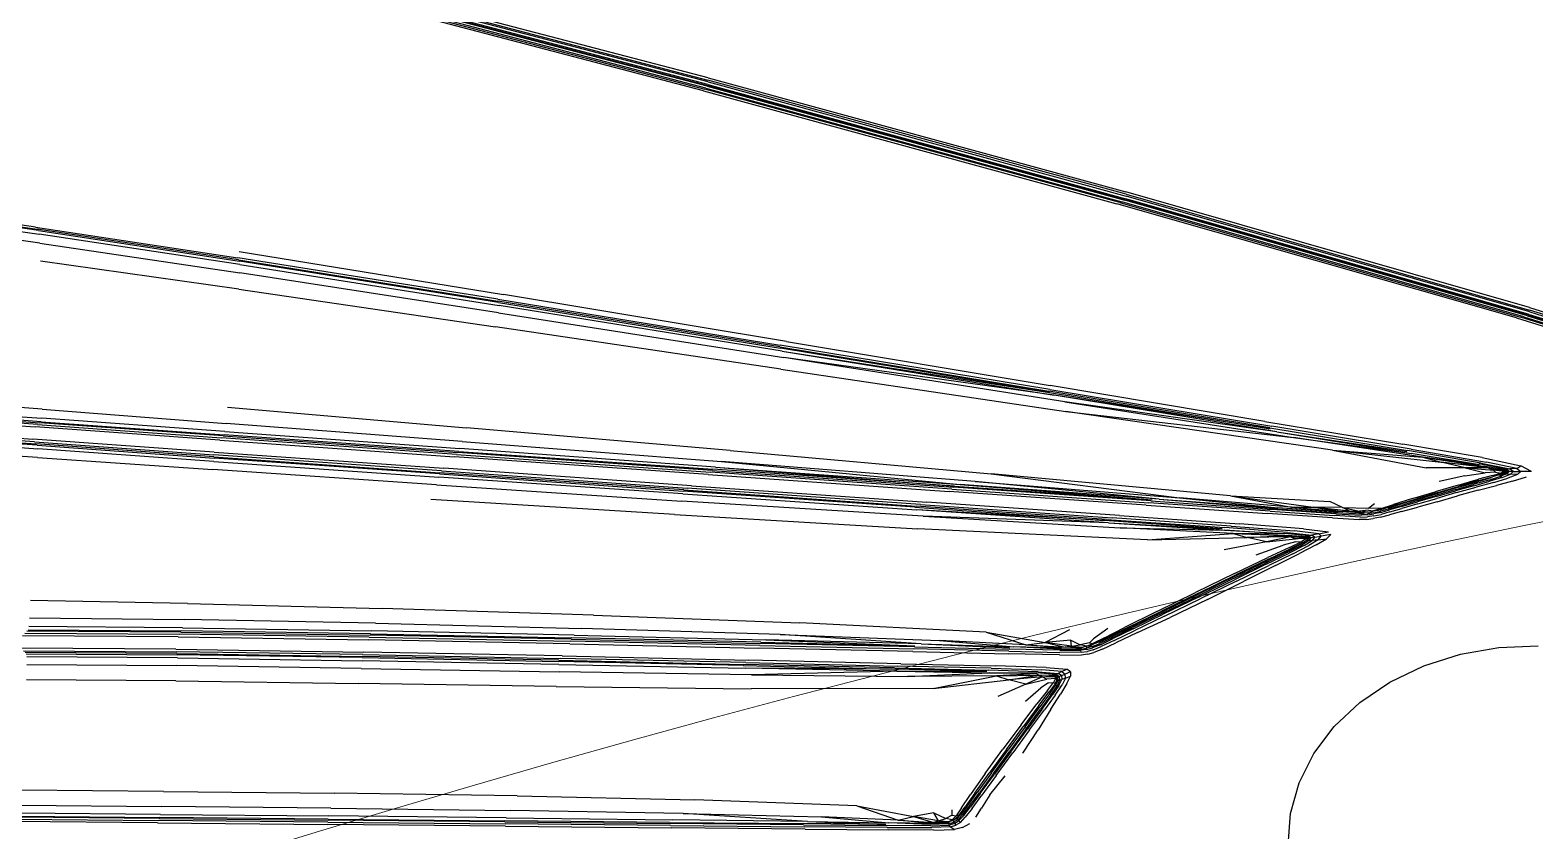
# Model space of a CAD drawing. Extents: x 526875 to 527530, y 3493038 to 3493574.
# Drawn here: x 527111.441 to 527113.572, y 3493324.211 to 3493325.345 of the extents above; entities that cross this region are included whole.
import ezdxf

# ---------------------------------------------------------------- set-up
doc = ezdxf.new("R2010")
doc.units = 0
doc.header["$LTSCALE"] = 2
doc.layers.get('0').update_dxf_attribs({"linetype": 'CONTINUOUS'})
doc.layers.add('L-WATER水景', color=5, linetype='CONTINUOUS')
doc.layers.add('W-_BOLLARD系船栓', color=4, linetype='CONTINUOUS')

# ---------------------------------------------------------------- blocks, each defined once
blk = doc.blocks.new('$matou$00000056')
at = {"color": 0, "linetype": 'Continuous'}
for p, q in [((-4699.3, -8.6, 0), (-4701.2, -45.9, 0)), ((-4391.8, -25.7, 0), (-4398.5, -30.6, 0)), ((-4391.8, -25.7, 0), (-4384.2, -23.3, 0)), ((-4389.6, -31.7, 0), (-4385.3, -28.4, 0)), ((-4380.3, -26.4, 0), (-4385.3, -28.4, 0)), ((-4384.1, -30.6, 0), (-4385.3, -28.4, 0)), ((-4364.5, -22.4, 0), (-4384.2, -23.3, 0)), ((-4380.3, -26.4, 0), (-4384.2, -23.3, 0)), ((-4380.3, -26.4, 0), (-4362.7, -25.4, 0)), ((-4380.3, -26.4, 0), (-4379.1, -28.6, 0)), ((-4361.6, -27.6, 0), (-4379.1, -28.6, 0)), ((-4364.5, -22.4, 0), (-4321.7, -22.1, 0)), ((-4320.6, -25, 0), (-4362.7, -25.4, 0)), ((-4361.6, -27.6, 0), (-4319.7, -27.3, 0)), ((-4243.1, -22.1, 0), (-4321.7, -22.1, 0)), ((-4320.6, -25, 0), (-4242.2, -25, 0)), ((-4241.5, -27.3, 0), (-4319.7, -27.3, 0)), ((-4243.1, -22.1, 0), (-4116.5, -22.1, 0)), ((-4115.8, -25, 0), (-4242.2, -25, 0)), ((-4241.5, -27.3, 0), (-4115.2, -27.3, 0)), ((-3960.1, -22.1, 0), (-4116.5, -22.1, 0)), ((-4115.8, -25, 0), (-3959.6, -25, 0)), ((-3959.3, -27.3, 0), (-4115.2, -27.3, 0)), ((-3960.1, -22.1, 0), (-3792.3, -22.1, 0)), ((-3792.4, -25, 0), (-3959.6, -25, 0)), ((-3959.3, -27.3, 0), (-3792.5, -27.3, 0)), ((-3633.2, -27.3, 0), (-3792.5, -27.3, 0)), ((-3792.4, -25, 0), (-3632.4, -25, 0)), ((-3631.5, -22.1, 0), (-3792.3, -22.1, 0)), ((-3633.2, -27.3, 0), (-3499.9, -27.3, 0)), ((-3498.1, -25, 0), (-3632.4, -25, 0)), ((-3631.5, -22.1, 0), (-3496.2, -22.1, 0)), ((-4404.2, -38.1, 0), (-4409.3, -48.7, 0)), ((-4400.6, -48.3, 0), (-4394.2, -37.9, 0)), ((-4392.9, -39.9, 0), (-4399.1, -50.2, 0)), ((-4398.2, -51.3, 0), (-4392, -41.1, 0)), ((-4396.3, -51.3, 0), (-4390.4, -41.4, 0)), ((-4389.6, -31.7, 0), (-4394.2, -37.9, 0)), ((-4388.6, -40.8, 0), (-4394.1, -50.4, 0)), ((-4392.9, -39.9, 0), (-4388.2, -33.9, 0)), ((-4387.5, -35.1, 0), (-4392, -41.1, 0)), ((-4391.3, -41.5, 0), (-4392, -41.1, 0)), ((-4391.3, -41.5, 0), (-4390.4, -41.4, 0)), ((-4390.5, -49, 0), (-4385.5, -39.6, 0)), ((-4386.2, -36, 0), (-4390.4, -41.4, 0)), ((-4388.6, -40.8, 0), (-4390.4, -41.4, 0)), ((-4389.6, -31.7, 0), (-4388.2, -33.9, 0)), ((-4388.6, -40.8, 0), (-4384.8, -35.8, 0)), ((-4388.6, -40.8, 0), (-4385.5, -39.6, 0)), ((-4384.1, -30.6, 0), (-4388.2, -33.9, 0)), ((-4387.5, -35.1, 0), (-4388.2, -33.9, 0)), ((-4387.5, -35.1, 0), (-4383.4, -31.9, 0)), ((-4387.5, -35.1, 0), (-4386.9, -35.7, 0)), ((-4386.2, -36, 0), (-4386.9, -35.7, 0)), ((-4386.2, -36, 0), (-4384.8, -35.8, 0)), ((-4381.9, -34.9, 0), (-4385.5, -39.6, 0)), ((-4381.7, -40.3, 0), (-4385.5, -39.6, 0)), ((-4382.4, -33.9, 0), (-4384.8, -35.8, 0)), ((-4381.9, -34.9, 0), (-4384.8, -35.8, 0)), ((-4384.1, -30.6, 0), (-4379.1, -28.6, 0)), ((-4384.1, -30.6, 0), (-4383.4, -31.9, 0)), ((-4378.5, -29.9, 0), (-4383.4, -31.9, 0)), ((-4383, -32.7, 0), (-4383.4, -31.9, 0)), ((-4383, -32.7, 0), (-4382.7, -33.3, 0)), ((-4382.4, -33.9, 0), (-4379.6, -32.8, 0)), ((-4381.9, -34.9, 0), (-4379.6, -32.8, 0)), ((-4381.9, -34.9, 0), (-4375.8, -36.2, 0)), ((-4381.7, -40.3, 0), (-4381.9, -46.5, 0)), ((-4381.7, -40.3, 0), (-4375.8, -36.2, 0)), ((-4378.6, -31.6, 0), (-4379.6, -32.8, 0)), ((-4369.1, -33.5, 0), (-4379.6, -32.8, 0)), ((-4378.5, -29.9, 0), (-4379.1, -28.6, 0)), ((-4378.6, -31.6, 0), (-4378.4, -30.8, 0)), ((-4378.6, -31.6, 0), (-4364.5, -31.5, 0)), ((-4369.1, -33.5, 0), (-4378.6, -31.6, 0)), ((-4378.5, -29.9, 0), (-4361.1, -29, 0)), ((-4378.5, -29.9, 0), (-4378.4, -30.8, 0)), ((-4361.8, -30.1, 0), (-4378.4, -30.8, 0)), ((-4378.4, -30.8, 0), (-4364.5, -31.5, 0)), ((-4369.1, -33.5, 0), (-4375.8, -36.2, 0)), ((-4364.4, -42.7, 0), (-4375.8, -36.2, 0)), ((-4369.1, -33.5, 0), (-4364.5, -31.5, 0)), ((-4369.1, -33.5, 0), (-4345.2, -38.2, 0)), ((-4369.1, -33.5, 0), (-4364.4, -42.7, 0)), ((-4361.8, -30.1, 0), (-4364.5, -31.5, 0)), ((-4330.9, -33.8, 0), (-4364.5, -31.5, 0)), ((-4345.2, -38.2, 0), (-4364.5, -31.5, 0)), ((-4364.4, -42.7, 0), (-4345.2, -38.2, 0)), ((-4361.8, -30.1, 0), (-4322.1, -30.4, 0)), ((-4361.8, -30.1, 0), (-4330.9, -33.8, 0)), ((-4361.1, -29, 0), (-4322.1, -30.4, 0)), ((-4330.9, -33.8, 0), (-4345.2, -38.2, 0)), ((-4291.6, -50.2, 0), (-4345.2, -38.2, 0)), ((-4330.9, -33.8, 0), (-4258.4, -36.9, 0)), ((-4291.6, -50.2, 0), (-4330.9, -33.8, 0)), ((-4245.4, -31.2, 0), (-4322.1, -30.4, 0)), ((-4258.4, -36.9, 0), (-4322.1, -30.4, 0)), ((-4319.3, -28.6, 0), (-4241.2, -28.6, 0)), ((-4245.4, -31.2, 0), (-4319.3, -28.6, 0)), ((-4127.9, -39.3, 0), (-4258.4, -36.9, 0)), ((-4245.4, -31.2, 0), (-4118.2, -31.7, 0)), ((-4245.4, -31.2, 0), (-4127.9, -39.3, 0)), ((-4115, -28.6, 0), (-4241.2, -28.6, 0)), ((-4127.9, -39.3, 0), (-3964.8, -40.8, 0)), ((-3960.7, -32.1, 0), (-4118.2, -31.7, 0)), ((-4115, -28.6, 0), (-3959.3, -28.6, 0)), ((-3795, -41.4, 0), (-3964.8, -40.8, 0)), ((-3960.7, -32.1, 0), (-3793.3, -32.3, 0)), ((-3792.7, -28.6, 0), (-3959.3, -28.6, 0)), ((-3795, -41.4, 0), (-3635.2, -41.4, 0)), ((-3634.3, -32.3, 0), (-3793.3, -32.3, 0)), ((-3792.7, -28.6, 0), (-3633.7, -28.6, 0)), ((-3502.3, -41.4, 0), (-3635.2, -41.4, 0)), ((-3634.3, -32.3, 0), (-3501.7, -32.3, 0)), ((-3501, -28.6, 0), (-3633.7, -28.6, 0)), ((-4701.2, -45.9, 0), (-4709.2, -82.3, 0)), ((-4417.2, -64.5, 0), (-4409.3, -48.7, 0)), ((-4400.6, -48.3, 0), (-4409.8, -64.3, 0)), ((-4408.2, -66, 0), (-4399.1, -50.2, 0)), ((-4398.2, -51.3, 0), (-4407.3, -67.1, 0)), ((-4396.3, -51.3, 0), (-4405.2, -67.2, 0)), ((-4402.9, -66.4, 0), (-4394.1, -50.4, 0)), ((-4390.5, -49, 0), (-4399, -64.9, 0)), ((-4291.6, -50.2, 0), (-4138.8, -55.6, 0)), ((-3970.8, -58, 0), (-4138.8, -55.6, 0)), ((-4417.2, -64.5, 0), (-4431.5, -87.4, 0)), ((-4423.1, -87.6, 0), (-4409.8, -64.3, 0)), ((-4408.2, -66, 0), (-4421.4, -89, 0)), ((-4420.4, -89.9, 0), (-4407.3, -67.1, 0)), ((-4418.6, -90.7, 0), (-4405.2, -67.2, 0)), ((-4402.9, -66.4, 0), (-4416.5, -90.4, 0)), ((-4412.7, -89.6, 0), (-4399, -64.9, 0)), ((-3970.8, -58, 0), (-3798.2, -59.1, 0)), ((-3636.8, -59.3, 0), (-3798.2, -59.1, 0)), ((-3636.8, -59.3, 0), (-3502.8, -59.2, 0)), ((-4709.2, -82.3, 0), (-4722.8, -117.1, 0)), ((-4423.1, -87.6, 0), (-4438.6, -114.5, 0)), ((-4436.6, -115.5, 0), (-4421.4, -89, 0)), ((-4420.4, -89.9, 0), (-4435.6, -116.4, 0)), ((-4418.6, -90.7, 0), (-4434.2, -117.9, 0)), ((-4432.5, -118.4, 0), (-4416.5, -90.4, 0)), ((-4412.7, -89.6, 0), (-4429.2, -118.7, 0)), ((-4722.8, -117.1, 0), (-4741.9, -149.1, 0)), ((-4447.9, -114.3, 0), (-4462.2, -141.9, 0)), ((-4454.2, -141.7, 0), (-4438.6, -114.5, 0)), ((-4436.6, -115.5, 0), (-4452, -142.3, 0)), ((-4450.9, -143.1, 0), (-4435.6, -116.4, 0)), ((-4449.9, -145.2, 0), (-4434.2, -117.9, 0)), ((-4432.5, -118.4, 0), (-4448.7, -146.5, 0)), ((-4446.1, -147.8, 0), (-4429.2, -118.7, 0)), ((-4474.1, -166.5, 0), (-4462.2, -141.9, 0)), ((-4454.2, -141.7, 0), (-4468, -165.7, 0)), ((-4741.9, -149.1, 0), (-4765.8, -177.7, 0)), ((-4465.5, -165.9, 0), (-4452, -142.3, 0)), ((-4450.9, -143.1, 0), (-4464.3, -166.5, 0)), ((-4449.9, -145.2, 0), (-4463.6, -168.9, 0)), ((-4462.7, -170.6, 0), (-4448.7, -146.5, 0)), ((-4446.1, -147.8, 0), (-4460.7, -172.6, 0)), ((-4474.1, -166.5, 0), (-4483, -184.4, 0)), ((-4478, -183.2, 0), (-4468, -165.7, 0)), ((-4465.5, -165.9, 0), (-4475.2, -182.8, 0)), ((-4473.8, -183, 0), (-4464.3, -166.5, 0)), ((-4473, -185.1, 0), (-4463.6, -168.9, 0)), ((-4765.8, -177.7, 0), (-4794, -202.1, 0)), ((-4489, -197, 0), (-4483, -184.4, 0)), ((-4478, -183.2, 0), (-4484.4, -195.3, 0)), ((-4481.3, -194.3, 0), (-4475.2, -182.8, 0)), ((-4473.8, -183, 0), (-4479.8, -194.1, 0)), ((-4462.7, -170.6, 0), (-4472.3, -186.7, 0)), ((-4470.6, -188.6, 0), (-4460.7, -172.6, 0)), ((-4450.2, -175.7, 0), (-4464.4, -191.4, 0)), ((-4450.2, -195.6, 0), (-4423.8, -180.6, 0)), ((-4489, -197, 0), (-4492.2, -205.5, 0)), ((-4487.5, -203.1, 0), (-4484.4, -195.3, 0)), ((-4481.3, -194.3, 0), (-4484.1, -201.7, 0)), ((-4482.4, -201.1, 0), (-4479.8, -194.1, 0)), ((-4481.3, -194.3, 0), (-4479.8, -194.1, 0)), ((-4480.8, -201.1, 0), (-4478.6, -195.4, 0)), ((-4479.1, -194.5, 0), (-4479.8, -194.1, 0)), ((-4477.9, -196.5, 0), (-4479.8, -201.7, 0)), ((-4479.1, -194.5, 0), (-4478.6, -195.4, 0)), ((-4473, -185.1, 0), (-4478.6, -195.4, 0)), ((-4477.9, -196.5, 0), (-4478.6, -195.4, 0)), ((-4478.1, -202.8, 0), (-4476.3, -198, 0)), ((-4477.9, -196.5, 0), (-4472.3, -186.7, 0)), ((-4477.9, -196.5, 0), (-4476.3, -198, 0)), ((-4470.6, -188.6, 0), (-4476.3, -198, 0)), ((-4471.6, -197.5, 0), (-4476.3, -198, 0)), ((-4471.6, -197.5, 0), (-4464.4, -191.4, 0)), ((-4450.2, -195.6, 0), (-4470, -201.7, 0)), ((-4465.8, -204.5, 0), (-4450.2, -195.6, 0)), ((-4450.2, -195.6, 0), (-4434.1, -200.4, 0)), ((-4362.7, -189.6, 0), (-4434.1, -200.4, 0)), ((-4362.7, -189.6, 0), (-4422.4, -205, 0)), ((-4362.7, -189.6, 0), (-4191, -187.2, 0)), ((-4006.6, -187.7, 0), (-4191, -187.2, 0)), ((-4006.6, -187.7, 0), (-3819.7, -189.1, 0)), ((-3647.3, -190.2, 0), (-3819.7, -189.1, 0)), ((-3647.3, -190.2, 0), (-3506.4, -189.7, 0)), ((-4794, -202.1, 0), (-4825.8, -221.6, 0)), ((-4492.3, -210.8, 0), (-4492.2, -205.5, 0)), ((-4492.3, -210.8, 0), (-4487.3, -207.9, 0)), ((-4492.3, -210.8, 0), (-4488.8, -213.8, 0)), ((-4487.5, -203.1, 0), (-4492.2, -205.5, 0)), ((-4484, -210.9, 0), (-4488.8, -213.8, 0)), ((-4487.5, -203.1, 0), (-4484.1, -201.7, 0)), ((-4487.5, -203.1, 0), (-4487.3, -207.9, 0)), ((-4483.8, -206.1, 0), (-4487.3, -207.9, 0)), ((-4484, -210.9, 0), (-4487.3, -207.9, 0)), ((-4482.4, -201.1, 0), (-4484.1, -201.7, 0)), ((-4483.8, -206.1, 0), (-4484.1, -201.7, 0)), ((-4484, -210.9, 0), (-4480.6, -208.8, 0)), ((-4484, -210.9, 0), (-4465, -212.7, 0)), ((-4483.8, -206.1, 0), (-4482, -205.2, 0)), ((-4483.8, -206.1, 0), (-4480.6, -208.8, 0)), ((-4482.4, -201.1, 0), (-4481.5, -201, 0)), ((-4482.4, -201.1, 0), (-4482, -205.2, 0)), ((-4481.1, -204.6, 0), (-4482, -205.2, 0)), ((-4478.9, -207.6, 0), (-4482, -205.2, 0)), ((-4480.8, -201.1, 0), (-4481.5, -201, 0)), ((-4481.1, -204.6, 0), (-4480.3, -204.2, 0)), ((-4480.8, -201.1, 0), (-4480.3, -204.2, 0)), ((-4479.5, -203.7, 0), (-4480.8, -201.1, 0)), ((-4480.8, -201.1, 0), (-4479.8, -201.7, 0)), ((-4478.9, -207.6, 0), (-4480.6, -208.8, 0)), ((-4461.7, -210.5, 0), (-4480.6, -208.8, 0)), ((-4479.5, -203.7, 0), (-4480.3, -204.2, 0)), ((-4478, -206.1, 0), (-4480.3, -204.2, 0)), ((-4479.5, -203.7, 0), (-4479.8, -201.7, 0)), ((-4478.1, -202.8, 0), (-4479.8, -201.7, 0)), ((-4479.5, -203.7, 0), (-4478.1, -202.8, 0)), ((-4479.5, -203.7, 0), (-4478, -206.1, 0)), ((-4479.5, -203.7, 0), (-4478, -205, 0)), ((-4478.9, -207.6, 0), (-4478.2, -206.9, 0)), ((-4478.9, -207.6, 0), (-4460.2, -209.2, 0)), ((-4478, -206.1, 0), (-4478.2, -206.9, 0)), ((-4462.4, -206.6, 0), (-4478.2, -206.9, 0)), ((-4478.1, -202.8, 0), (-4470, -201.7, 0)), ((-4478.1, -202.8, 0), (-4478, -205, 0)), ((-4465.8, -204.5, 0), (-4478, -206.1, 0)), ((-4465.8, -204.5, 0), (-4478, -205, 0)), ((-4478, -206.1, 0), (-4478, -205, 0)), ((-4478, -206.1, 0), (-4462.4, -206.6, 0)), ((-4465.8, -204.5, 0), (-4470, -201.7, 0)), ((-4465.8, -204.5, 0), (-4434.1, -200.4, 0)), ((-4465.8, -204.5, 0), (-4462.4, -206.6, 0)), ((-4417.4, -214, 0), (-4465, -212.7, 0)), ((-4434.1, -200.4, 0), (-4462.4, -206.6, 0)), ((-4422.4, -205, 0), (-4462.4, -206.6, 0)), ((-4460.5, -208.1, 0), (-4462.4, -206.6, 0)), ((-4461.7, -210.5, 0), (-4414.4, -211.8, 0)), ((-4460.5, -208.1, 0), (-4422.4, -205, 0)), ((-4460.5, -208.1, 0), (-4415.4, -208.6, 0)), ((-4415.4, -208.6, 0), (-4460.2, -209.2, 0)), ((-4422.4, -205, 0), (-4434.1, -200.4, 0)), ((-4422.4, -205, 0), (-4338.4, -203.4, 0)), ((-4338.4, -203.4, 0), (-4415.4, -208.6, 0)), ((-4328.4, -209.4, 0), (-4415.4, -208.6, 0)), ((-4326, -213.3, 0), (-4414.4, -211.8, 0)), ((-4328.4, -209.4, 0), (-4413.2, -210.4, 0)), ((-4413.2, -210.4, 0), (-4325.1, -212, 0)), ((-4191, -203.6, 0), (-4338.4, -203.4, 0)), ((-4328.4, -209.4, 0), (-4191, -203.6, 0)), ((-4328.4, -209.4, 0), (-4185.1, -211.3, 0)), ((-4325.1, -212, 0), (-4185.1, -211.3, 0)), ((-4183, -214.5, 0), (-4325.1, -212, 0)), ((-4191, -203.6, 0), (-4009.3, -205, 0)), ((-4008.9, -213.7, 0), (-4185.1, -211.3, 0)), ((-3822.2, -206.8, 0), (-4009.3, -205, 0)), ((-3822.2, -206.8, 0), (-3648.4, -208, 0)), ((-3506.7, -207.5, 0), (-3648.4, -208, 0)), ((-4825.8, -221.6, 0), (-4860.3, -235.8, 0)), ((-4469.3, -215.6, 0), (-4488.8, -213.8, 0)), ((-4469.3, -215.6, 0), (-4421.4, -216.9, 0)), ((-4332.1, -218.4, 0), (-4421.4, -216.9, 0)), ((-4417.4, -214, 0), (-4328.5, -215.5, 0)), ((-4332.1, -218.4, 0), (-4188.5, -221, 0)), ((-4185.7, -218.1, 0), (-4328.5, -215.5, 0)), ((-4326, -213.3, 0), (-4183.6, -215.8, 0)), ((-4012.2, -223.8, 0), (-4188.5, -221, 0)), ((-4185.7, -218.1, 0), (-4010.2, -220.8, 0)), ((-4008.9, -218.6, 0), (-4183.6, -215.8, 0)), ((-4183, -214.5, 0), (-4008.6, -217.2, 0)), ((-4012.2, -223.8, 0), (-3824.6, -226.1, 0)), ((-3823.7, -223.2, 0), (-4010.2, -220.8, 0)), ((-4008.9, -213.7, 0), (-3823.1, -215.9, 0)), ((-4008.9, -218.6, 0), (-3823.2, -220.9, 0)), ((-3823.3, -219.6, 0), (-4008.6, -217.2, 0)), ((-3647.2, -227.3, 0), (-3824.6, -226.1, 0)), ((-3823.7, -223.2, 0), (-3647.6, -224.4, 0)), ((-3823.3, -219.6, 0), (-3648.6, -220.8, 0)), ((-3648.1, -222.2, 0), (-3823.2, -220.9, 0)), ((-3648.8, -217.2, 0), (-3823.1, -215.9, 0)), ((-3648.8, -217.2, 0), (-3506.6, -216.6, 0)), ((-3506, -220.3, 0), (-3648.6, -220.8, 0)), ((-3648.1, -222.2, 0), (-3504.9, -221.6, 0)), ((-3503.2, -223.8, 0), (-3647.6, -224.4, 0)), ((-3647.2, -227.3, 0), (-3501.4, -226.7, 0)), ((-4860.3, -235.8, 0), (-4896.6, -244.3, 0)), ((-4522.2, -237.8, 0), (-4534.9, -245.4, 0)), ((-4533.1, -248, 0), (-4521, -240.8, 0)), ((-4522.2, -237.8, 0), (-4514.2, -233.6, 0)), ((-4513.5, -236.8, 0), (-4521, -240.8, 0)), ((-4520.4, -243.1, 0), (-4512.9, -239.2, 0)), ((-4512.6, -240.7, 0), (-4520, -244.6, 0)), ((-4508.4, -231.6, 0), (-4514.2, -233.6, 0)), ((-4513.5, -236.8, 0), (-4508, -235, 0)), ((-4507, -241.2, 0), (-4513.2, -244.5, 0)), ((-4507.5, -237.4, 0), (-4512.9, -239.2, 0)), ((-4512.6, -240.7, 0), (-4512.9, -239.2, 0)), ((-4512.6, -240.7, 0), (-4507.3, -238.8, 0)), ((-4512.6, -240.7, 0), (-4512.3, -241.4, 0)), ((-4511.7, -241.7, 0), (-4512.3, -241.4, 0)), ((-4507, -241.2, 0), (-4510.2, -241.6, 0)), ((-4508.4, -231.6, 0), (-4502.1, -230.6, 0)), ((-4502.1, -233.9, 0), (-4508, -235, 0)), ((-4507.5, -237.4, 0), (-4501.9, -236.3, 0)), ((-4507.5, -237.4, 0), (-4507.3, -238.8, 0)), ((-4501.8, -237.7, 0), (-4507.3, -238.8, 0)), ((-4507.2, -239.6, 0), (-4507.3, -238.8, 0)), ((-4507.2, -239.6, 0), (-4507.2, -240.2, 0)), ((-4507, -241.2, 0), (-4504, -239.9, 0)), ((-4507, -241.2, 0), (-4501.3, -242.5, 0)), ((-4502.5, -239.2, 0), (-4504, -239.9, 0)), ((-4492.9, -240.9, 0), (-4504, -239.9, 0)), ((-4502.5, -239.2, 0), (-4502, -238.6, 0)), ((-4502.5, -239.2, 0), (-4487, -239.6, 0)), ((-4492.9, -240.9, 0), (-4502.5, -239.2, 0)), ((-4481.6, -230.5, 0), (-4502.1, -230.6, 0)), ((-4502.1, -233.9, 0), (-4482, -233.6, 0)), ((-4502.1, -233.9, 0), (-4501.9, -236.3, 0)), ((-4501.8, -237.7, 0), (-4502, -238.6, 0)), ((-4502, -238.6, 0), (-4487, -239.6, 0)), ((-4482.1, -236.1, 0), (-4501.9, -236.3, 0)), ((-4501.8, -237.7, 0), (-4501.9, -236.3, 0)), ((-4501.8, -237.7, 0), (-4482.2, -237.5, 0)), ((-4492.9, -240.9, 0), (-4501.3, -242.5, 0)), ((-4492.9, -240.9, 0), (-4487, -239.6, 0)), ((-4492.9, -240.9, 0), (-4468.2, -245.2, 0)), ((-4492.9, -240.9, 0), (-4492.2, -247.9, 0)), ((-4450, -242.2, 0), (-4487, -239.6, 0)), ((-4468.2, -245.2, 0), (-4487, -239.6, 0)), ((-4483.5, -238.5, 0), (-4438.5, -239.7, 0)), ((-4483.5, -238.5, 0), (-4450, -242.2, 0)), ((-4482.2, -237.5, 0), (-4438.5, -239.7, 0)), ((-4482.1, -236.1, 0), (-4434.2, -236.7, 0)), ((-4433.9, -234.3, 0), (-4482, -233.6, 0)), ((-4481.6, -230.5, 0), (-4433.2, -231.2, 0)), ((-4350.9, -241.9, 0), (-4438.5, -239.7, 0)), ((-4368.2, -246.4, 0), (-4438.5, -239.7, 0)), ((-4350.9, -241.9, 0), (-4434.5, -238.2, 0)), ((-4344.6, -238.3, 0), (-4434.2, -236.7, 0)), ((-4433.9, -234.3, 0), (-4344.1, -235.9, 0)), ((-4343.2, -232.8, 0), (-4433.2, -231.2, 0)), ((-4199.5, -242.3, 0), (-4344.9, -239.7, 0)), ((-4204.3, -245.1, 0), (-4344.9, -239.7, 0)), ((-4344.6, -238.3, 0), (-4199.2, -240.8, 0)), ((-4198.6, -238.4, 0), (-4344.1, -235.9, 0)), ((-4343.2, -232.8, 0), (-4197.8, -235.3, 0)), ((-4020.3, -243.7, 0), (-4199.2, -240.8, 0)), ((-4198.6, -238.4, 0), (-4019.8, -241.3, 0)), ((-4019.1, -238.2, 0), (-4197.8, -235.3, 0)), ((-3829.7, -243.7, 0), (-4019.8, -241.3, 0)), ((-4019.1, -238.2, 0), (-3828.9, -240.5, 0)), ((-3649.3, -241.8, 0), (-3828.9, -240.5, 0)), ((-3649.3, -241.8, 0), (-3502.2, -241.2, 0)), ((-4896.6, -244.3, 0), (-4933.8, -246.8, 0)), ((-4555.2, -257.7, 0), (-4534.9, -245.4, 0)), ((-4533.1, -248, 0), (-4552.1, -259.8, 0)), ((-4551.2, -262.1, 0), (-4532.3, -250.4, 0)), ((-4532, -251.8, 0), (-4550.9, -263.6, 0)), ((-4530.4, -252.6, 0), (-4549.6, -264.6, 0)), ((-4547.2, -264.3, 0), (-4528, -252.2, 0)), ((-4524, -251.4, 0), (-4542.9, -263.7, 0)), ((-4520.4, -243.1, 0), (-4532.3, -250.4, 0)), ((-4532, -251.8, 0), (-4520, -244.6, 0)), ((-4530.4, -252.6, 0), (-4518.6, -245.4, 0)), ((-4516.7, -245.1, 0), (-4528, -252.2, 0)), ((-4527.2, -262.4, 0), (-4513.6, -250.1, 0)), ((-4524, -251.4, 0), (-4513.2, -244.5, 0)), ((-4516.7, -245.1, 0), (-4510.2, -241.6, 0)), ((-4516.7, -245.1, 0), (-4513.2, -244.5, 0)), ((-4509.9, -245.3, 0), (-4513.6, -250.1, 0)), ((-4509.9, -245.3, 0), (-4513.2, -244.5, 0)), ((-4511.7, -241.7, 0), (-4510.2, -241.6, 0)), ((-4509.9, -245.3, 0), (-4501.3, -242.5, 0)), ((-4492.2, -247.9, 0), (-4501.3, -242.5, 0)), ((-4492.2, -247.9, 0), (-4468.2, -245.2, 0)), ((-4491.1, -260.3, 0), (-4468.2, -245.2, 0)), ((-4450, -242.2, 0), (-4468.2, -245.2, 0)), ((-4412.4, -256.4, 0), (-4468.2, -245.2, 0)), ((-4450, -242.2, 0), (-4368.2, -246.4, 0)), ((-4412.4, -256.4, 0), (-4450, -242.2, 0)), ((-4217.9, -251.5, 0), (-4368.2, -246.4, 0)), ((-4350.9, -241.9, 0), (-4204.3, -245.1, 0)), ((-4350.9, -241.9, 0), (-4217.9, -251.5, 0)), ((-4217.9, -251.5, 0), (-4030, -256.4, 0)), ((-4023.2, -248.4, 0), (-4204.3, -245.1, 0)), ((-4199.5, -242.3, 0), (-4020.7, -245.1, 0)), ((-4023.2, -248.4, 0), (-3832.1, -251.2, 0)), ((-3830.8, -247.6, 0), (-4020.7, -245.1, 0)), ((-4020.3, -243.7, 0), (-3830.4, -246.1, 0)), ((-3653.1, -252.8, 0), (-3832.1, -251.2, 0)), ((-3830.8, -247.6, 0), (-3652.2, -248.9, 0)), ((-3651.6, -247.4, 0), (-3830.4, -246.1, 0)), ((-3829.7, -243.7, 0), (-3650.5, -245, 0)), ((-3653.1, -252.8, 0), (-3508.1, -252.5, 0)), ((-3507.4, -248.4, 0), (-3652.2, -248.9, 0)), ((-3651.6, -247.4, 0), (-3506.2, -246.9, 0)), ((-3504.3, -244.4, 0), (-3650.5, -245, 0)), ((-4555.2, -257.7, 0), (-4585.8, -276.1, 0)), ((-4580.5, -277.5, 0), (-4552.1, -259.8, 0)), ((-4551.2, -262.1, 0), (-4579.4, -279.7, 0)), ((-4579.3, -281.3, 0), (-4550.9, -263.6, 0)), ((-4578.8, -282.9, 0), (-4549.6, -264.6, 0)), ((-4547.2, -264.3, 0), (-4577, -283.1, 0)), ((-4573.2, -282.9, 0), (-4542.9, -263.7, 0)), ((-4412.4, -256.4, 0), (-4236.3, -265.5, 0)), ((-4041.3, -272.4, 0), (-4236.3, -265.5, 0)), ((-3835.4, -260.2, 0), (-4030, -256.4, 0)), ((-3835.4, -260.2, 0), (-3654.7, -262.5, 0)), ((-3508.8, -262.8, 0), (-3654.7, -262.5, 0)), ((-4620.9, -297.7, 0), (-4585.8, -276.1, 0)), ((-4580.5, -277.5, 0), (-4614, -298.3, 0)), ((-4578.8, -282.9, 0), (-4613.2, -304.3, 0)), ((-4612.6, -300.3, 0), (-4579.4, -279.7, 0)), ((-4579.3, -281.3, 0), (-4612.5, -301.9, 0)), ((-4612.3, -305.1, 0), (-4577, -283.1, 0)), ((-4573.2, -282.9, 0), (-4609.5, -305.7, 0)), ((-4041.3, -272.4, 0), (-3841.7, -277.8, 0)), ((-3657.7, -281.5, 0), (-3841.7, -277.8, 0)), ((-3657.7, -281.5, 0), (-3509.5, -283.1, 0)), ((-4620.9, -297.7, 0), (-4655, -319.2, 0)), ((-4648.1, -319.6, 0), (-4614, -298.3, 0)), ((-4647.7, -325.8, 0), (-4613.2, -304.3, 0)), ((-4612.3, -305.1, 0), (-4647.7, -327.2, 0)), ((-4612.6, -300.3, 0), (-4646.3, -321.3, 0)), ((-4646.2, -328.4, 0), (-4609.5, -305.7, 0)), ((-4646.1, -322.9, 0), (-4612.5, -301.9, 0)), ((-4684.8, -338.4, 0), (-4655, -319.2, 0)), ((-4648.1, -319.6, 0), (-4678.6, -338.6, 0)), ((-4647.7, -325.8, 0), (-4677.6, -344.3, 0)), ((-4676.1, -339.8, 0), (-4646.3, -321.3, 0)), ((-4646.1, -322.9, 0), (-4675.6, -341.2, 0)), ((-4684.8, -338.4, 0), (-4707.4, -352.8, 0)), ((-4701.1, -352.6, 0), (-4678.6, -338.6, 0)), ((-4676.1, -339.8, 0), (-4697.6, -353.2, 0)), ((-4678.2, -346, 0), (-4647.7, -327.2, 0)), ((-4646.2, -328.4, 0), (-4677.5, -347.7, 0)), ((-4723.2, -363.3, 0), (-4707.4, -352.8, 0)), ((-4701.1, -352.6, 0), (-4716.3, -362.5, 0)), ((-4711.7, -362.4, 0), (-4697.6, -353.2, 0)), ((-4696.4, -354.2, 0), (-4709.7, -362.8, 0)), ((-4678.2, -346, 0), (-4698.5, -358.4, 0)), ((-4698, -360, 0), (-4677.5, -347.7, 0)), ((-4697.8, -356.8, 0), (-4677.6, -344.3, 0)), ((-4696.4, -354.2, 0), (-4675.6, -341.2, 0)), ((-4666.5, -350.7, 0), (-4692, -362.4, 0)), ((-4723.2, -363.3, 0), (-4733, -370.7, 0)), ((-4725, -369.2, 0), (-4733, -370.7, 0)), ((-4725, -369.2, 0), (-4727.9, -373.6, 0)), ((-4725, -369.2, 0), (-4716.3, -362.5, 0)), ((-4725, -369.2, 0), (-4719.4, -368.4, 0)), ((-4721.5, -372.2, 0), (-4719.4, -368.4, 0)), ((-4711.7, -362.4, 0), (-4719.4, -368.4, 0)), ((-4716.6, -368.3, 0), (-4719.4, -368.4, 0)), ((-4716.6, -368.3, 0), (-4718.3, -371.6, 0)), ((-4716.6, -368.3, 0), (-4709.7, -362.8, 0)), ((-4716.6, -368.3, 0), (-4715.6, -368.5, 0)), ((-4715.3, -368.9, 0), (-4716.1, -371.1, 0)), ((-4715.3, -368.9, 0), (-4715.6, -368.5, 0)), ((-4715.3, -370.9, 0), (-4715.3, -368.9, 0)), ((-4715.3, -368.9, 0), (-4714.9, -369.5, 0)), ((-4715.3, -370.9, 0), (-4714.9, -369.5, 0)), ((-4710.2, -365.7, 0), (-4714.9, -369.5, 0)), ((-4714.3, -371.9, 0), (-4714.9, -369.5, 0)), ((-4713.8, -370.5, 0), (-4714.9, -369.5, 0)), ((-4713.8, -370.5, 0), (-4709.5, -367, 0)), ((-4710.2, -365.7, 0), (-4698.5, -358.4, 0)), ((-4710.2, -365.7, 0), (-4709.9, -364.6, 0)), ((-4710.2, -365.7, 0), (-4709.5, -367, 0)), ((-4697.8, -356.8, 0), (-4709.9, -364.6, 0)), ((-4698, -360, 0), (-4709.5, -367, 0)), ((-4703.6, -366.8, 0), (-4709.5, -367, 0)), ((-4676.2, -366.5, 0), (-4703.7, -370.1, 0)), ((-4703.6, -366.8, 0), (-4692, -362.4, 0)), ((-4699.2, -372.3, 0), (-4676.2, -366.5, 0)), ((-4676.2, -366.5, 0), (-4636.3, -356.2, 0)), ((-4676.2, -366.5, 0), (-4658, -371.3, 0)), ((-4563.8, -367.5, 0), (-4658, -371.3, 0)), ((-4563.8, -367.5, 0), (-4644.6, -375.9, 0)), ((-4563.8, -367.5, 0), (-4346.9, -377.8, 0)), ((-4736.8, -375.7, 0), (-4733, -370.7, 0)), ((-4736.8, -375.7, 0), (-4727.9, -373.6, 0)), ((-4725.7, -376.5, 0), (-4734.7, -378.9, 0)), ((-4711.1, -382.1, 0), (-4734.7, -378.9, 0)), ((-4721.5, -372.2, 0), (-4727.9, -373.6, 0)), ((-4725.7, -376.5, 0), (-4727.9, -373.6, 0)), ((-4725.7, -376.5, 0), (-4719, -374.8, 0)), ((-4725.7, -376.5, 0), (-4702.5, -379.6, 0)), ((-4721.5, -372.2, 0), (-4718.3, -371.6, 0)), ((-4721.5, -372.2, 0), (-4719, -374.8, 0)), ((-4715.8, -373.8, 0), (-4719, -374.8, 0)), ((-4696, -377.7, 0), (-4719, -374.8, 0)), ((-4716.9, -371.3, 0), (-4718.3, -371.6, 0)), ((-4715.8, -373.8, 0), (-4718.3, -371.6, 0)), ((-4716.9, -371.3, 0), (-4716.1, -371.1, 0)), ((-4716.9, -371.3, 0), (-4714.6, -373.2, 0)), ((-4715.3, -370.9, 0), (-4716.1, -371.1, 0)), ((-4714.4, -372.7, 0), (-4716.1, -371.1, 0)), ((-4715.8, -373.8, 0), (-4714.6, -373.2, 0)), ((-4715.8, -373.8, 0), (-4693.1, -376.5, 0)), ((-4715.3, -370.9, 0), (-4714.4, -372.7, 0)), ((-4715.3, -370.9, 0), (-4714.3, -371.9, 0)), ((-4714.4, -372.7, 0), (-4714.6, -373.2, 0)), ((-4695.4, -374.1, 0), (-4714.6, -373.2, 0)), ((-4714.4, -372.7, 0), (-4714.3, -371.9, 0)), ((-4699.2, -372.3, 0), (-4714.4, -372.7, 0)), ((-4714.4, -372.7, 0), (-4695.4, -374.1, 0)), ((-4703.7, -370.1, 0), (-4714.3, -371.9, 0)), ((-4713.8, -370.5, 0), (-4714.3, -371.9, 0)), ((-4699.2, -372.3, 0), (-4714.3, -371.9, 0)), ((-4713.8, -370.5, 0), (-4703.7, -370.1, 0)), ((-4711.1, -382.1, 0), (-4650.7, -387.1, 0)), ((-4699.2, -372.3, 0), (-4703.7, -370.1, 0)), ((-4642.6, -384.5, 0), (-4702.5, -379.6, 0)), ((-4699.2, -372.3, 0), (-4658, -371.3, 0)), ((-4699.2, -372.3, 0), (-4695.4, -374.1, 0)), ((-4696, -377.7, 0), (-4636.6, -382.6, 0)), ((-4658, -371.3, 0), (-4695.4, -374.1, 0)), ((-4644.6, -375.9, 0), (-4695.4, -374.1, 0)), ((-4693.1, -375.5, 0), (-4636.5, -379.5, 0)), ((-4693.1, -375.5, 0), (-4644.6, -375.9, 0)), ((-4636.5, -379.5, 0), (-4693.1, -376.5, 0)), ((-4644.6, -375.9, 0), (-4658, -371.3, 0)), ((-4644.6, -375.9, 0), (-4538, -381, 0)), ((-4525, -391, 0), (-4636.6, -382.6, 0)), ((-4526.8, -387, 0), (-4636.5, -379.5, 0)), ((-4538, -381, 0), (-4636.5, -379.5, 0)), ((-4634.2, -381.3, 0), (-4523.1, -389.6, 0)), ((-4526.8, -387, 0), (-4634.2, -381.3, 0)), ((-4351.7, -392.6, 0), (-4538, -381, 0)), ((-4116.8, -391.7, 0), (-4346.9, -377.8, 0)), ((-4783.6, -396.8, 0), (-4792.1, -399.6, 0)), ((-4783.6, -396.8, 0), (-4776.7, -394.9, 0)), ((-4777.4, -398.1, 0), (-4771.4, -397, 0)), ((-4770.3, -393.8, 0), (-4776.7, -394.9, 0)), ((-4764.9, -396.6, 0), (-4771.4, -397, 0)), ((-4770.3, -393.8, 0), (-4763.4, -393.6, 0)), ((-4764.9, -396.6, 0), (-4740.2, -398, 0)), ((-4738.2, -395.2, 0), (-4763.4, -393.6, 0)), ((-4738.2, -395.2, 0), (-4677, -399.7, 0)), ((-4537.3, -395.6, 0), (-4650.7, -387.1, 0)), ((-4642.6, -384.5, 0), (-4530.1, -393, 0)), ((-4537.3, -395.6, 0), (-4355.1, -409.3, 0)), ((-4349.2, -406.6, 0), (-4530.1, -393, 0)), ((-4526.8, -387, 0), (-4345.8, -400, 0)), ((-4526.8, -387, 0), (-4351.7, -392.6, 0)), ((-4525, -391, 0), (-4345.1, -404.5, 0)), ((-4343.8, -403.1, 0), (-4523.1, -389.6, 0)), ((-4523.1, -389.6, 0), (-4345.8, -400, 0)), ((-4351.7, -392.6, 0), (-4123.6, -407.9, 0)), ((-4116.8, -391.7, 0), (-3886.5, -406.7, 0)), ((-4836.9, -415.4, 0), (-4818.8, -408.9, 0)), ((-4819.1, -418.4, 0), (-4802.5, -412.1, 0)), ((-4818.9, -412.9, 0), (-4803.8, -407.2, 0)), ((-4818.9, -416.7, 0), (-4803.5, -410.9, 0)), ((-4803.4, -403.5, 0), (-4818.8, -408.9, 0)), ((-4803.4, -409.5, 0), (-4818.5, -415.2, 0)), ((-4800.2, -412.1, 0), (-4817.5, -418.8, 0)), ((-4813.8, -419, 0), (-4795.8, -411.9, 0)), ((-4792.5, -403, 0), (-4803.8, -407.2, 0)), ((-4792.1, -406.7, 0), (-4803.5, -410.9, 0)), ((-4803.4, -403.5, 0), (-4792.1, -399.6, 0)), ((-4803.4, -409.5, 0), (-4792.1, -405.3, 0)), ((-4790.7, -407.6, 0), (-4802.5, -412.1, 0)), ((-4800.2, -412.1, 0), (-4788.4, -407.4, 0)), ((-4784.2, -407.1, 0), (-4795.8, -411.9, 0)), ((-4792.5, -403, 0), (-4784.1, -400, 0)), ((-4783.8, -402.3, 0), (-4792.1, -405.3, 0)), ((-4792.1, -406.7, 0), (-4783.7, -403.7, 0)), ((-4780.5, -404.4, 0), (-4788.4, -407.4, 0)), ((-4784.2, -407.1, 0), (-4776.9, -404.2, 0)), ((-4784.2, -407.1, 0), (-4772.6, -407, 0)), ((-4777.4, -398.1, 0), (-4784.1, -400, 0)), ((-4783.8, -402.3, 0), (-4777.3, -400.4, 0)), ((-4777.2, -401.7, 0), (-4783.7, -403.7, 0)), ((-4780.5, -404.4, 0), (-4775, -402.8, 0)), ((-4780.5, -404.4, 0), (-4776.9, -404.2, 0)), ((-4778, -412.5, 0), (-4772.6, -407, 0)), ((-4771.5, -399.3, 0), (-4777.3, -400.4, 0)), ((-4777.2, -401.7, 0), (-4771.7, -400.6, 0)), ((-4771.8, -402.6, 0), (-4776.9, -404.2, 0)), ((-4772.1, -404.7, 0), (-4776.9, -404.2, 0)), ((-4771.8, -402.6, 0), (-4775, -402.8, 0)), ((-4747.8, -407.5, 0), (-4772.6, -407, 0)), ((-4772.1, -404.7, 0), (-4763.7, -403.7, 0)), ((-4771.8, -402.6, 0), (-4768.5, -401.9, 0)), ((-4771.8, -402.6, 0), (-4763.7, -403.7, 0)), ((-4765.9, -400.2, 0), (-4771.7, -400.6, 0)), ((-4771.7, -401.4, 0), (-4771.7, -400.6, 0)), ((-4771.5, -399.3, 0), (-4765.5, -398.8, 0)), ((-4767, -401.4, 0), (-4768.5, -401.9, 0)), ((-4754.3, -403.3, 0), (-4768.5, -401.9, 0)), ((-4767, -401.4, 0), (-4766.3, -400.9, 0)), ((-4767, -401.4, 0), (-4747.7, -402.8, 0)), ((-4765.9, -400.2, 0), (-4766.3, -400.9, 0)), ((-4765.9, -400.2, 0), (-4765.5, -398.8, 0)), ((-4765.9, -400.2, 0), (-4742, -401.5, 0)), ((-4741.3, -400.2, 0), (-4765.5, -398.8, 0)), ((-4754.3, -403.3, 0), (-4763.7, -403.7, 0)), ((-4747.8, -407.5, 0), (-4763.7, -403.7, 0)), ((-4754.3, -403.3, 0), (-4747.7, -402.8, 0)), ((-4754.3, -403.3, 0), (-4720.1, -407.9, 0)), ((-4754.3, -403.3, 0), (-4747.8, -407.5, 0)), ((-4747.8, -407.5, 0), (-4735.6, -414.7, 0)), ((-4747.8, -407.5, 0), (-4720.1, -407.9, 0)), ((-4699.6, -407.5, 0), (-4747.7, -402.8, 0)), ((-4720.1, -407.9, 0), (-4747.7, -402.8, 0)), ((-4743.7, -402.3, 0), (-4686.7, -406.7, 0)), ((-4743.7, -402.3, 0), (-4699.6, -407.5, 0)), ((-4682, -405.9, 0), (-4742, -401.5, 0)), ((-4741.3, -400.2, 0), (-4681, -404.6, 0)), ((-4679.5, -402.4, 0), (-4740.2, -398, 0)), ((-4699.6, -407.5, 0), (-4720.1, -407.9, 0)), ((-4641.7, -420.1, 0), (-4720.1, -407.9, 0)), ((-4699.6, -407.5, 0), (-4593.5, -417.4, 0)), ((-4641.7, -420.1, 0), (-4699.6, -407.5, 0)), ((-4574.5, -415.6, 0), (-4686.7, -406.7, 0)), ((-4593.5, -417.4, 0), (-4686.7, -406.7, 0)), ((-4574.5, -415.6, 0), (-4682, -405.9, 0)), ((-4566.6, -413.2, 0), (-4681, -404.6, 0)), ((-4679.5, -402.4, 0), (-4564.8, -411.1, 0)), ((-4562.1, -408.3, 0), (-4677, -399.7, 0)), ((-4378.5, -425.1, 0), (-4564.8, -411.1, 0)), ((-4562.1, -408.3, 0), (-4376, -422.3, 0)), ((-4132.7, -426.1, 0), (-4355.1, -409.3, 0)), ((-4349.2, -406.6, 0), (-4128.5, -423.2, 0)), ((-4124.6, -416.2, 0), (-4345.8, -400, 0)), ((-4125.6, -421, 0), (-4345.1, -404.5, 0)), ((-4343.8, -403.1, 0), (-4124.7, -419.6, 0)), ((-3891.7, -424.3, 0), (-4123.6, -407.9, 0)), ((-4875.5, -429.8, 0), (-4856.3, -422.7, 0)), ((-4857.5, -432.9, 0), (-4838.2, -425.6, 0)), ((-4836.9, -415.4, 0), (-4856.3, -422.7, 0)), ((-4855.3, -426.5, 0), (-4836.6, -419.5, 0)), ((-4854.7, -430.2, 0), (-4836.6, -423.4, 0)), ((-4836, -421.7, 0), (-4854.2, -428.5, 0)), ((-4819.1, -418.4, 0), (-4838.2, -425.6, 0)), ((-4837.7, -426.4, 0), (-4817.5, -418.8, 0)), ((-4818.9, -412.9, 0), (-4836.6, -419.5, 0)), ((-4818.9, -416.7, 0), (-4836.6, -423.4, 0)), ((-4836, -421.7, 0), (-4818.5, -415.2, 0)), ((-4813.8, -419, 0), (-4835.1, -427.2, 0)), ((-4641.7, -420.1, 0), (-4735.6, -414.7, 0)), ((-4641.7, -420.1, 0), (-4415.6, -443.6, 0)), ((-4400.4, -434.3, 0), (-4593.5, -417.4, 0)), ((-4415.6, -443.6, 0), (-4593.5, -417.4, 0)), ((-4574.5, -415.6, 0), (-4386.4, -430.4, 0)), ((-4574.5, -415.6, 0), (-4400.4, -434.3, 0)), ((-4381.2, -428.5, 0), (-4567.7, -414.5, 0)), ((-4386.4, -430.4, 0), (-4567.7, -414.5, 0)), ((-4566.6, -413.2, 0), (-4380.2, -427.2, 0)), ((-4378.5, -425.1, 0), (-4150.4, -442.2, 0)), ((-4148.4, -439.4, 0), (-4376, -422.3, 0)), ((-4132.7, -426.1, 0), (-3898.6, -443.8, 0)), ((-3896.3, -440.8, 0), (-4128.5, -423.2, 0)), ((-4125.6, -421, 0), (-3894.8, -438.5, 0)), ((-3894.5, -437.1, 0), (-4124.7, -419.6, 0)), ((-4124.6, -416.2, 0), (-3893.9, -433.4, 0)), ((-3891.7, -424.3, 0), (-3680.6, -439.7, 0)), ((-4908.1, -440.5, 0), (-4921.2, -446.1, 0)), ((-4908.1, -440.5, 0), (-4892.8, -435.4, 0)), ((-4890.3, -438.9, 0), (-4903.7, -444, 0)), ((-4898.3, -444.9, 0), (-4886.6, -440.4, 0)), ((-4875.5, -429.8, 0), (-4892.8, -435.4, 0)), ((-4890.3, -438.9, 0), (-4873.7, -433.1, 0)), ((-4887.9, -444.2, 0), (-4874.9, -439.4, 0)), ((-4871.6, -434.9, 0), (-4886.6, -440.4, 0)), ((-4885.6, -441.7, 0), (-4871.7, -436.5, 0)), ((-4876.1, -440.9, 0), (-4858.1, -434.1, 0)), ((-4856.8, -435.5, 0), (-4875.8, -442.5, 0)), ((-4857.5, -432.9, 0), (-4874.9, -439.4, 0)), ((-4855.3, -426.5, 0), (-4873.7, -433.1, 0)), ((-4854.7, -430.2, 0), (-4871.7, -436.5, 0)), ((-4871.6, -434.9, 0), (-4854.2, -428.5, 0)), ((-4862.9, -446.5, 0), (-4838.6, -439.5, 0)), ((-4837.7, -426.4, 0), (-4858.1, -434.1, 0)), ((-4856.8, -435.5, 0), (-4835.1, -427.2, 0)), ((-4400.4, -434.3, 0), (-4160.9, -454.9, 0)), ((-4155.1, -448.4, 0), (-4386.4, -430.4, 0)), ((-4160.9, -454.9, 0), (-4386.4, -430.4, 0)), ((-4381.2, -428.5, 0), (-4152.8, -445.7, 0)), ((-4155.1, -448.4, 0), (-4381.2, -428.5, 0)), ((-4151.9, -444.4, 0), (-4380.2, -427.2, 0)), ((-4148.4, -439.4, 0), (-3908.7, -457.6, 0)), ((-3681.2, -454.8, 0), (-3894.8, -438.5, 0)), ((-3894.5, -437.1, 0), (-3681.5, -453.3, 0)), ((-3681.5, -449.4, 0), (-3893.9, -433.4, 0)), ((-3514.9, -451.8, 0), (-3680.6, -439.7, 0)), ((-4925.9, -452.2, 0), (-4915.7, -458.8, 0)), ((-4925.9, -452.2, 0), (-4915.9, -452.3, 0)), ((-4912.7, -448.4, 0), (-4915.9, -452.3, 0)), ((-4908.6, -452.2, 0), (-4915.9, -452.3, 0)), ((-4912, -455.8, 0), (-4915.9, -452.3, 0)), ((-4912.7, -448.4, 0), (-4903.7, -444, 0)), ((-4912.7, -448.4, 0), (-4905.9, -448.8, 0)), ((-4908.6, -452.2, 0), (-4905.9, -448.8, 0)), ((-4908.6, -452.2, 0), (-4905.4, -455.1, 0)), ((-4908.6, -452.2, 0), (-4904.8, -452.2, 0)), ((-4898.3, -444.9, 0), (-4905.9, -448.8, 0)), ((-4902.6, -449.3, 0), (-4905.9, -448.8, 0)), ((-4902.2, -454.6, 0), (-4905.4, -455.1, 0)), ((-4902.6, -449.3, 0), (-4904.8, -452.2, 0)), ((-4902.2, -454.6, 0), (-4904.8, -452.2, 0)), ((-4903.3, -452.2, 0), (-4904.8, -452.2, 0)), ((-4903.3, -452.2, 0), (-4901.6, -449.8, 0)), ((-4903.3, -452.2, 0), (-4901.2, -454.2, 0)), ((-4903.3, -452.2, 0), (-4902.5, -452.2, 0)), ((-4902.6, -449.3, 0), (-4896.1, -445.9, 0)), ((-4902.6, -449.3, 0), (-4901.6, -449.8, 0)), ((-4901.3, -450.3, 0), (-4902.5, -452.2, 0)), ((-4901.8, -452.1, 0), (-4902.5, -452.2, 0)), ((-4901, -453.8, 0), (-4902.5, -452.2, 0)), ((-4902.2, -454.6, 0), (-4901.2, -454.2, 0)), ((-4902.2, -454.6, 0), (-4876.1, -460.7, 0)), ((-4901.8, -452.1, 0), (-4901.3, -450.3, 0)), ((-4901.8, -452.1, 0), (-4901.2, -450.9, 0)), ((-4901.8, -452.1, 0), (-4901, -453.8, 0)), ((-4901.8, -452.1, 0), (-4901, -453.1, 0)), ((-4895.9, -446.8, 0), (-4901.6, -449.8, 0)), ((-4901.3, -450.3, 0), (-4901.6, -449.8, 0)), ((-4901.3, -450.3, 0), (-4901.2, -450.9, 0)), ((-4897.4, -448.8, 0), (-4901.2, -450.9, 0)), ((-4901, -453.1, 0), (-4901.2, -450.9, 0)), ((-4900.3, -452, 0), (-4901.2, -450.9, 0)), ((-4901, -453.8, 0), (-4901.2, -454.2, 0)), ((-4900.3, -452, 0), (-4901, -453.1, 0)), ((-4901, -453.8, 0), (-4901, -453.1, 0)), ((-4885, -456.1, 0), (-4901, -453.1, 0)), ((-4901, -453.8, 0), (-4880.1, -458.2, 0)), ((-4897.4, -448.8, 0), (-4900.3, -452, 0)), ((-4900.3, -452, 0), (-4897, -450, 0)), ((-4900.3, -452, 0), (-4890.4, -453.5, 0)), ((-4898.3, -444.9, 0), (-4896.1, -445.9, 0)), ((-4897.4, -448.8, 0), (-4889.1, -445.6, 0)), ((-4897.4, -448.8, 0), (-4896.7, -447.7, 0)), ((-4897.4, -448.8, 0), (-4897, -450, 0)), ((-4889, -447.1, 0), (-4897, -450, 0)), ((-4891.8, -451.1, 0), (-4897, -450, 0)), ((-4895.9, -446.8, 0), (-4896.7, -447.7, 0)), ((-4885.6, -441.7, 0), (-4896.1, -445.9, 0)), ((-4895.9, -446.8, 0), (-4896.1, -445.9, 0)), ((-4891.8, -451.1, 0), (-4882.2, -450.1, 0)), ((-4891.8, -451.1, 0), (-4890.4, -453.5, 0)), ((-4885, -456.1, 0), (-4890.4, -453.5, 0)), ((-4863.1, -455.7, 0), (-4890.4, -453.5, 0)), ((-4876.1, -440.9, 0), (-4889.1, -445.6, 0)), ((-4889, -447.1, 0), (-4875.8, -442.5, 0)), ((-4862.9, -446.5, 0), (-4882.2, -450.1, 0)), ((-4863.1, -455.7, 0), (-4882.2, -450.1, 0)), ((-4168.9, -467.9, 0), (-4415.6, -443.6, 0)), ((-4155.1, -448.4, 0), (-3913.7, -467.2, 0)), ((-3912.6, -463.9, 0), (-4152.8, -445.7, 0)), ((-4151.9, -444.4, 0), (-3911.7, -462.6, 0)), ((-3910.5, -460.4, 0), (-4150.4, -442.2, 0)), ((-3681.6, -460.3, 0), (-3898.6, -443.8, 0)), ((-3896.3, -440.8, 0), (-3681.2, -457.2, 0)), ((-3681.5, -449.4, 0), (-3514.9, -462.2, 0)), ((-3514.3, -466.4, 0), (-3681.5, -453.3, 0)), ((-3514.9, -451.8, 0), (-3387.9, -461.9, 0)), ((-4912, -455.8, 0), (-4915.7, -458.8, 0)), ((-4879.1, -468.4, 0), (-4915.7, -458.8, 0)), ((-4912, -455.8, 0), (-4905.4, -455.1, 0)), ((-4912, -455.8, 0), (-4883.3, -462.7, 0)), ((-4878.1, -461.6, 0), (-4905.4, -455.1, 0)), ((-4885, -456.1, 0), (-4863.1, -455.7, 0)), ((-4885, -456.1, 0), (-4880.1, -458.2, 0)), ((-4885, -456.1, 0), (-4840.4, -462.4, 0)), ((-4812, -477.1, 0), (-4883.3, -462.7, 0)), ((-4823.1, -468.1, 0), (-4880.1, -458.2, 0)), ((-4840.4, -462.4, 0), (-4880.1, -458.2, 0)), ((-4879.1, -468.4, 0), (-4804.2, -483.2, 0)), ((-4878.1, -461.6, 0), (-4808.5, -475.5, 0)), ((-4876.8, -459.7, 0), (-4811.9, -472.3, 0)), ((-4876.8, -459.7, 0), (-4823.1, -468.1, 0)), ((-4863.1, -455.7, 0), (-4826.2, -455.3, 0)), ((-4863.1, -455.7, 0), (-4840.4, -462.4, 0)), ((-4823.1, -468.1, 0), (-4840.4, -462.4, 0)), ((-4737.7, -475.2, 0), (-4840.4, -462.4, 0)), ((-4737.7, -475.2, 0), (-4826.2, -455.3, 0)), ((-4823.1, -468.1, 0), (-4700.8, -489.7, 0)), ((-4737.7, -475.2, 0), (-4823.1, -468.1, 0)), ((-4168.9, -467.9, 0), (-3919.6, -491.9, 0)), ((-3915.7, -475.6, 0), (-4160.9, -454.9, 0)), ((-3691.6, -484.6, 0), (-3913.7, -467.2, 0)), ((-3912.6, -463.9, 0), (-3690.8, -480.8, 0)), ((-3689.9, -479.5, 0), (-3911.7, -462.6, 0)), ((-3910.5, -460.4, 0), (-3688.5, -477.3, 0)), ((-3686.8, -474.5, 0), (-3908.7, -457.6, 0)), ((-3681.6, -460.3, 0), (-3510.2, -473.7, 0)), ((-3681.2, -454.8, 0), (-3513.2, -467.9, 0)), ((-3511.7, -470.4, 0), (-3681.2, -457.2, 0)), ((-3388.1, -472.3, 0), (-3514.9, -462.2, 0)), ((-3514.3, -466.4, 0), (-3387.3, -476.4, 0)), ((-3385.5, -478, 0), (-3513.2, -467.9, 0)), ((-4812, -477.1, 0), (-4680.2, -502.8, 0)), ((-4684.9, -496.4, 0), (-4811.9, -472.3, 0)), ((-4700.8, -489.7, 0), (-4811.9, -472.3, 0)), ((-4678.3, -500.9, 0), (-4808.5, -475.5, 0)), ((-4684.9, -496.4, 0), (-4807.8, -474.3, 0)), ((-4737.7, -475.2, 0), (-4485.6, -517.8, 0)), ((-3915.7, -475.6, 0), (-3692.5, -494.3, 0)), ((-3517.8, -494.2, 0), (-3690.8, -480.8, 0)), ((-3689.9, -479.5, 0), (-3516.6, -492.9, 0)), ((-3514.5, -490.8, 0), (-3688.5, -477.3, 0)), ((-3686.8, -474.5, 0), (-3512.2, -488, 0)), ((-3511.7, -470.4, 0), (-3382.6, -480.6, 0)), ((-3378.8, -484, 0), (-3510.2, -473.7, 0)), ((-4673.7, -508.2, 0), (-4804.2, -483.2, 0)), ((-4484.4, -529.4, 0), (-4700.8, -489.7, 0)), ((-4485.6, -517.8, 0), (-4700.8, -489.7, 0)), ((-4684.9, -496.4, 0), (-4474.4, -536.8, 0)), ((-4684.9, -496.4, 0), (-4484.4, -529.4, 0)), ((-3693.9, -513.4, 0), (-3919.6, -491.9, 0)), ((-3518.6, -509, 0), (-3692.5, -494.3, 0)), ((-3691.6, -484.6, 0), (-3518.5, -498.3, 0)), ((-3517.8, -494.2, 0), (-3387.3, -504.5, 0)), ((-3385.5, -503.3, 0), (-3516.6, -492.9, 0)), ((-3514.5, -490.8, 0), (-3382.7, -501.3, 0)), ((-3378.8, -498.6, 0), (-3512.2, -488, 0)), ((-4470.2, -543.7, 0), (-4680.2, -502.8, 0)), ((-4470, -540, 0), (-4678.6, -499.5, 0)), ((-4678.6, -499.5, 0), (-4474.4, -536.8, 0)), ((-4678.3, -500.9, 0), (-4469.2, -541.6, 0)), ((-4673.7, -508.2, 0), (-4470.4, -548.2, 0)), ((-3518.6, -509, 0), (-3386.5, -519.6, 0)), ((-3387.7, -508.7, 0), (-3518.5, -498.3, 0)), ((-5241, -523.4, 0), (-4922.6, -642.7, 0)), ((-4922.7, -640.5, 0), (-5240.8, -521.3, 0)), ((-4922.3, -637.6, 0), (-5240.1, -518.7, 0)), ((-5239.3, -517.9, 0), (-4921.7, -636.6, 0)), ((-4920.7, -635.9, 0), (-5238.1, -517.3, 0)), ((-4917.1, -634.7, 0), (-5233.8, -516.6, 0)), ((-5230.3, -516.2, 0), (-4914.2, -634.1, 0)), ((-4910.4, -633.3, 0), (-5225.9, -515.8, 0)), ((-4215.9, -564.6, 0), (-4485.6, -517.8, 0)), ((-4922.5, -645.6, 0), (-5241.1, -526.1, 0)), ((-4484.4, -529.4, 0), (-4218.6, -578.4, 0)), ((-4217, -585.9, 0), (-4474.4, -536.8, 0)), ((-4474.4, -536.8, 0), (-4218.6, -578.4, 0)), ((-4470, -540, 0), (-4215.5, -589.2, 0)), ((-4217, -585.9, 0), (-4470, -540, 0)), ((-4221.2, -597.3, 0), (-4470.4, -548.2, 0)), ((-4470.2, -543.7, 0), (-4215, -593, 0)), ((-4214.7, -590.8, 0), (-4469.2, -541.6, 0)), ((-4215.9, -564.6, 0), (-3946, -611.5, 0)), ((-3948.7, -628, 0), (-4218.6, -578.4, 0)), ((-4217, -585.9, 0), (-3949.3, -636.6, 0)), ((-3948.8, -640.2, 0), (-4215.5, -589.2, 0)), ((-3948, -644, 0), (-4215, -593, 0)), ((-4214.7, -590.8, 0), (-3948.1, -641.7, 0)), ((-4221.2, -597.3, 0), (-3953.3, -649.5, 0)), ((-3703.4, -653, 0), (-3946, -611.5, 0)), ((-4922.3, -637.6, 0), (-4540.3, -769.5, 0)), ((-4539.9, -768.5, 0), (-4921.7, -636.6, 0)), ((-4920.7, -635.9, 0), (-4539.2, -767.7, 0)), ((-4917.1, -634.7, 0), (-4536.6, -766, 0)), ((-4534.5, -765, 0), (-4914.2, -634.1, 0)), ((-4910.4, -633.3, 0), (-4531.8, -763.6, 0)), ((-3704.2, -682, 0), (-3949.3, -636.6, 0)), ((-3948.7, -628, 0), (-3704.2, -672.2, 0)), ((-4922.7, -640.5, 0), (-4540.5, -772.5, 0)), ((-4540.4, -774.8, 0), (-4922.6, -642.7, 0)), ((-4922.5, -645.6, 0), (-4540.2, -777.7, 0)), ((-3703.4, -697.3, 0), (-3953.3, -649.5, 0)), ((-3948.8, -640.2, 0), (-3703.7, -686, 0)), ((-3702.9, -687.5, 0), (-3948.1, -641.7, 0)), ((-3948, -644, 0), (-3702.2, -689.9, 0)), ((-3703.4, -653, 0), (-3515.7, -683.8, 0)), ((-3515.1, -704.8, 0), (-3704.2, -672.2, 0)), ((-3704.2, -682, 0), (-3514.5, -715.6, 0)), ((-3513.6, -719.9, 0), (-3703.7, -686, 0)), ((-3702.9, -687.5, 0), (-3512.4, -721.4, 0)), ((-3510.7, -723.9, 0), (-3702.2, -689.9, 0)), ((-3515.1, -704.8, 0), (-3372.4, -728.7, 0)), ((-3372.2, -739.5, 0), (-3514.5, -715.6, 0)), ((-3513.6, -719.9, 0), (-3371.3, -743.8, 0)), ((-3369.5, -745.4, 0), (-3512.4, -721.4, 0)), ((-3510.7, -723.9, 0), (-3366.7, -748.1, 0)), ((-4142.7, -895.4, 0), (-4536.6, -766, 0)), ((-4534.5, -765, 0), (-4141.7, -894, 0)), ((-4140.3, -892.1, 0), (-4531.8, -763.6, 0)), ((-4144.7, -902.6, 0), (-4540.5, -772.5, 0)), ((-4540.4, -774.8, 0), (-4144.6, -904.8, 0)), ((-4144.5, -899.7, 0), (-4540.3, -769.5, 0)), ((-4144.6, -907.5, 0), (-4540.2, -777.7, 0)), ((-4539.9, -768.5, 0), (-4144.3, -898.6, 0)), ((-4143.9, -897.6, 0), (-4539.2, -767.7, 0)), ((-3785.7, -1006.3, 0), (-4141.7, -894, 0)), ((-4140.3, -892.1, 0), (-3785.8, -1004, 0)), ((-4144.7, -902.6, 0), (-3785.5, -1015.8, 0)), ((-3785.7, -1017.8, 0), (-4144.6, -904.8, 0)), ((-4144.6, -907.5, 0), (-3785.8, -1020.3, 0)), ((-4144.5, -899.7, 0), (-3785.3, -1012.9, 0)), ((-3785.2, -1011.8, 0), (-4144.3, -898.6, 0)), ((-4143.9, -897.6, 0), (-3785.3, -1010.7, 0)), ((-4142.7, -895.4, 0), (-3785.6, -1008.1, 0))]:
    blk.add_line(p, q, dxfattribs=at)
at = {"layer": 'W-_BOLLARD系船栓', "elevation": 0}
blk.add_lwpolyline([(-6727, -15.1, 0.047361), (-6712.2, -120.4, 0.071059), (-6549.7, -364.2, 0.106743), (-4524.6, -1531, 0.083644), (-2645.5, -1972.5, -0.010282), (5565.9, -2012.7, -0.041262), (6105.1, -1863.2, 0.304271), (6623.1, -1179.8, 0.082265), (6714.7, -654.3), (6727, 59.7), (6714.7, 773.7, 0.082265), (6623.1, 1299.2, 0.256696), (6105.1, 1839.6, 0.028009), (5545.4, 1985.1, 0.02503), (-2645.5, 1949, 0.085737), (-4525.7, 1505.9, 0.098082), (-6474.2, 408.5, 0.055987), (-6646.5, 216.4, 0.167612), (-6727, -15.1)], format="xyb", dxfattribs=at)

msp = doc.modelspace()

# ---------------------------------------------------------------- linework, layer by layer
at = {"layer": 'L-WATER水景', "lineweight": 5}
msp.add_circle((527117.3841, 3493306.0291), 19, dxfattribs=at)

# ---------------------------------------------------------------- block references
at = {"layer": 'L-WATER水景', "color": 8, "lineweight": 0, "xscale": 0.0015, "yscale": 0.0012, "zscale": 0.001291236534000011, "rotation": 179.4533750334647}
msp.add_blockref('$matou$00000056', (527106.174, 3493324.2478), dxfattribs=at)

doc.saveas('drawing.dxf')
